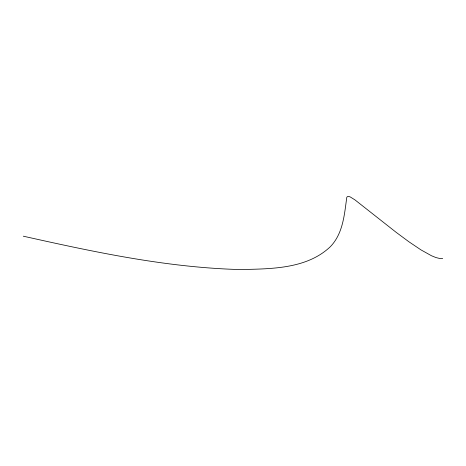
<?xml version="1.0" encoding="UTF-8"?>
<svg xmlns="http://www.w3.org/2000/svg" width="466" height="466" viewBox="0 0 466 466"><rect width="100%" height="100%" fill="white"/><g stroke="black" fill="none" stroke-linecap="round" stroke-linejoin="round"><path stroke-width="0.7" d="M442.7 258.385L439.706 258.479L435.931 257.558L431.481 255.741L420.944 249.869L408.915 241.778L396.211 232.371L354.876 199.827L350.216 196.932L348.685 196.436L347.578 196.535L346.815 197.217C344.38 214.383 343.192 233.39 330.347 246.7C306.616 269.173 270.921 268.824 240.322 269.564C166.91 267.612 94.715 252.153 23.3 236.186"/></g></svg>
